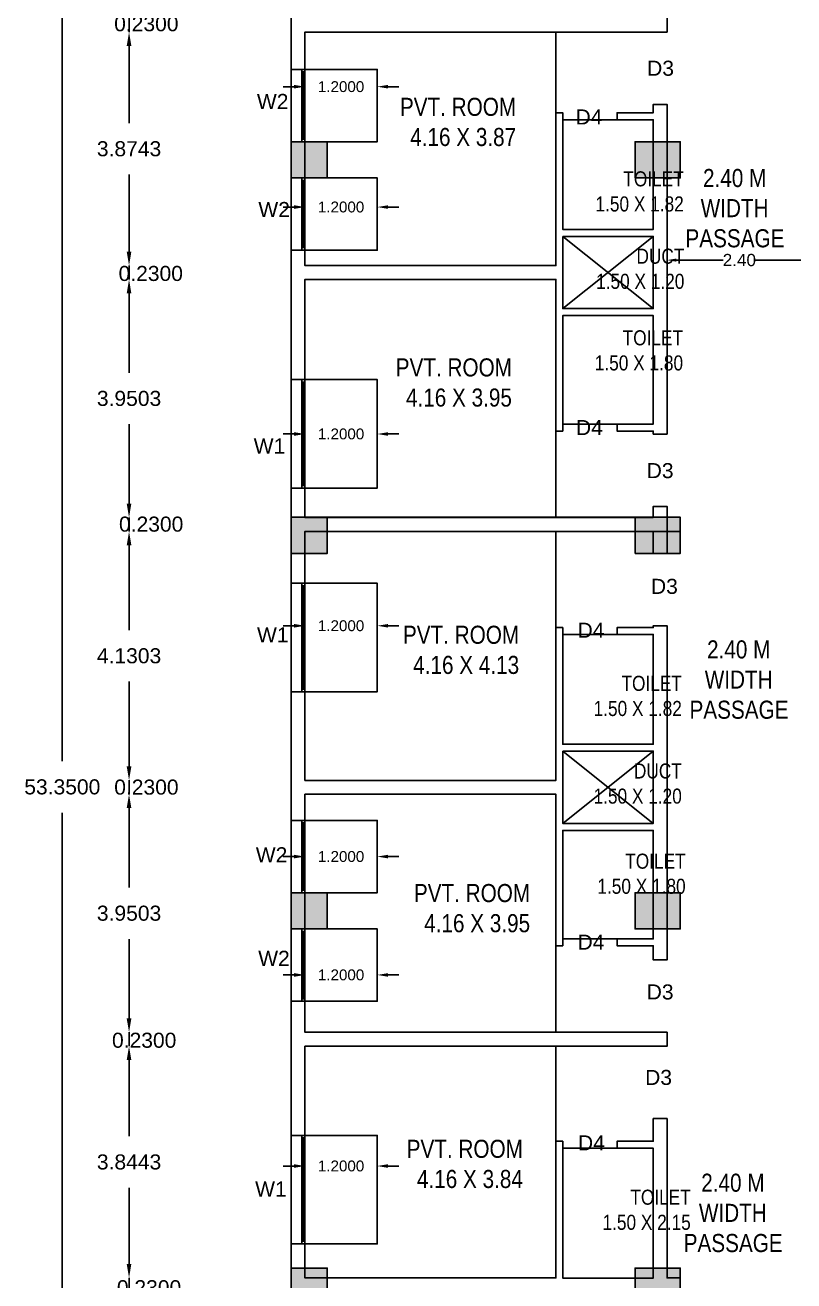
# Model space of a CAD drawing. Header units: metres. Extents: x -38 to 401, y 28 to 287.
# Drawn here: x 206.01 to 218.77, y 51.24 to 72.08 of the extents above; entities that cross this region are included whole.
import ezdxf

# ---------------------------------------------------------------- set-up
doc = ezdxf.new("R2010")
doc.units = ezdxf.units.M
for name, color, linetype, lineweight in [('BLK_1_FLR_6_BLT_UP_AREA', 4, 'Continuous', 30), ('BLK_1_FLR_6_REGULAR_ROOM_2', 4, 'Continuous', 30), ('BLK_1_FLR_6_REGULAR_ROOM_3', 4, 'Continuous', 30), ('BLK_1_FLR_6_REGULAR_ROOM_4', 4, 'Continuous', 30), ('BLK_1_FLR_6_REGULAR_ROOM_5', 4, 'Continuous', 30), ('BLK_1_FLR_6_REGULAR_ROOM_6', 4, 'Continuous', 30), ('BLK_1_FLR_6_ROOM_2_LIGHT_VENTILATION_1', 7, 'Continuous', 30), ('BLK_1_FLR_6_ROOM_2_LIGHT_VENTILATION_2', 7, 'Continuous', 30), ('BLK_1_FLR_6_ROOM_3_LIGHT_VENTILATION_1', 7, 'Continuous', 30), ('BLK_1_FLR_6_ROOM_4_LIGHT_VENTILATION_1', 7, 'Continuous', 30), ('BLK_1_FLR_6_ROOM_5_LIGHT_VENTILATION_1', 7, 'Continuous', 30), ('BLK_1_FLR_6_ROOM_5_LIGHT_VENTILATION_2', 7, 'Continuous', 30), ('BLK_1_FLR_6_ROOM_6_LIGHT_VENTILATION_1', 7, 'Continuous', 30), ('BLK_1_FLR_6_WC_BATH', 4, 'Continuous', 30), ('BLK_1_LVL_6_BLDG_FOOT_PRINT', 4, 'Continuous', 30), ('UCOLUMN', 6, 'Continuous', 30)]:
    doc.layers.add(name, color=color, linetype=linetype, lineweight=lineweight)
for name, color, linetype in [('BLK_1_FLR_6_BLT_UP_AREA_DEDUCT', 1, 'Continuous'), ('BLK_1_FLR_6_CARPET_AREA', 10, 'Continuous'), ('PATH_WAY', 140, 'Continuous'), ('UBEAM', 1, 'Continuous'), ('UHATCH', 8, 'Continuous')]:
    doc.layers.add(name, color=color, linetype=linetype)
doc.styles.get("Standard").update_dxf_attribs({"font": 'arial.ttf'})
doc.dimstyles.get("Standard").update_dxf_attribs({"dimtxt": 0.18, "dimasz": 0.18, "dimexe": 0.18, "dimexo": 0.0625, "dimgap": 0.09, "dimtad": 0, "dimtih": 1, "dimtoh": 1, "dimdec": 4, "dimzin": 0, "dimdsep": 46, "dimtxsty": 'Standard', "dimcen": 0.09, "dimadec": 0, "dimazin": 0, "dimtfac": 1, "dimtdec": 4, "dimtofl": 0, "dimtmove": 0, "dimatfit": 3, "dimfxl": 0, "dimtolj": 1, "dimtzin": 0, "dimarcsym": 0})
doc.dimstyles.new('STANDARD$0', dxfattribs={"dimtxt": 7, "dimasz": 3, "dimexe": 3, "dimexo": 1, "dimgap": 1.5, "dimtad": 1, "dimdec": 1, "dimzin": 1, "dimdsep": 46, "dimlunit": 4, "dimtxsty": 'Standard', "dimblk": 'OBLIQUE', "dimcen": 0.09375, "dimdle": 1, "dimclrd": 8, "dimclre": 8, "dimclrt": 7, "dimadec": 1, "dimazin": 0, "dimtfac": 1, "dimtdec": 1, "dimtix": 1, "dimtmove": 2, "dimatfit": 3, "dimldrblk": 'ARCHTICK', "dimfxl": 0, "dimfrac": 2, "dimtolj": 1, "dimtzin": 0, "dimarcsym": 0})

# ---------------------------------------------------------------- blocks, each defined once
blk = doc.blocks.new('600X600')
at = {"layer": 'UHATCH', "linetype": 'Continuous'}
h = blk.add_hatch(color=256, dxfattribs=at)
h.dxf.hatch_style = 1
h.paths.add_polyline_path([(600, 600), (0, 600), (0, 0), (600, 0)])
at = {"layer": 'UCOLUMN', "linetype": 'Continuous'}
blk.add_lwpolyline([(0, 0), (600, 0), (600, 600), (0, 600)], close=True, dxfattribs=at)
blk = doc.blocks.new('750 x 750')
blk.add_blockref('600X600', (0, 75))
blk = doc.blocks.new('600X750')
at = {"layer": 'UHATCH', "linetype": 'Continuous'}
h = blk.add_hatch(color=256, dxfattribs=at)
h.dxf.hatch_style = 1
h.paths.add_polyline_path([(0, 600), (-750, 600), (-750, 0), (0, 0)])
at = {"layer": 'UCOLUMN', "linetype": 'Continuous'}
blk.add_lwpolyline([(0, 0), (-750, 0), (-750, 600), (0, 600)], close=True, dxfattribs=at)
blk = doc.blocks.new('ASDFSDFSDFDFD')
at = {"layer": 'UBEAM', "linetype": 'Continuous'}
for p in [(-21550, 21615), (-21550, 15385), (-21550, 9155), (-21550, 2927)]:
    blk.add_blockref('750 x 750', p, dxfattribs=at)
at = {"layer": 'UBEAM', "xscale": -1}
for p in [(-15840, 21690), (-15840, 15460), (-15840, 9230), (-15840, 3002)]:
    blk.add_blockref('600X750', p, dxfattribs=at)
blk = doc.blocks.new('*D321')
at = {"color": 0, "lineweight": -2}
for p, q in [((207.74, 51.521), (207.74, 51.751)), ((207.74, 51.061), (207.74, 51.291)), ((207.74, 50.831), (207.74, 50.601))]:
    blk.add_line(p, q, dxfattribs=at)
at = {"color": 0}
for points in [[(207.701, 51.521), (207.778, 51.521), (207.74, 51.291)], [(207.701, 50.831), (207.778, 50.831), (207.74, 51.061)]]:
    blk.add_solid(points, dxfattribs=at)
at = {"layer": 'Defpoints', "color": 0}
for p in [(207.74, 51.291), (210.659, 51.291), (210.659, 51.061)]:
    blk.add_point(p, dxfattribs=at)
at = {"color": 0, "lineweight": 25, "insert": (208.072, 51.126), "char_height": 0.25, "attachment_point": 5}
blk.add_mtext('\\A1;0.2300', dxfattribs=at)
blk = doc.blocks.new('*D322')
at = {"color": 0, "lineweight": -2}
for p, q in [((207.74, 54.905), (207.74, 53.641)), ((207.74, 51.521), (207.74, 52.785))]:
    blk.add_line(p, q, dxfattribs=at)
at = {"color": 0}
for points in [[(207.701, 54.905), (207.778, 54.905), (207.74, 55.135)], [(207.701, 51.521), (207.778, 51.521), (207.74, 51.291)]]:
    blk.add_solid(points, dxfattribs=at)
at = {"layer": 'Defpoints', "color": 0}
for p in [(207.74, 55.135), (210.659, 55.135), (210.659, 51.291)]:
    blk.add_point(p, dxfattribs=at)
at = {"color": 0, "lineweight": 25, "insert": (207.74, 53.213), "char_height": 0.25, "attachment_point": 5}
blk.add_mtext('\\A1;3.8443', dxfattribs=at)
blk = doc.blocks.new('*D323')
at = {"color": 0, "lineweight": -2}
for p, q in [((207.74, 55.595), (207.74, 55.825)), ((207.74, 55.135), (207.74, 55.365)), ((207.74, 54.905), (207.74, 54.675))]:
    blk.add_line(p, q, dxfattribs=at)
at = {"color": 0}
for points in [[(207.701, 55.595), (207.778, 55.595), (207.74, 55.365)], [(207.701, 54.905), (207.778, 54.905), (207.74, 55.135)]]:
    blk.add_solid(points, dxfattribs=at)
at = {"layer": 'Defpoints', "color": 0}
for p in [(207.74, 55.365), (210.659, 55.365), (210.659, 55.135)]:
    blk.add_point(p, dxfattribs=at)
at = {"color": 0, "lineweight": 25, "insert": (207.991, 55.232), "char_height": 0.25, "attachment_point": 5}
blk.add_mtext('\\A1;0.2300', dxfattribs=at)
blk = doc.blocks.new('*D367')
at = {"color": 0, "lineweight": -2}
for p, q in [((207.74, 59.086), (207.74, 57.768)), ((207.74, 55.595), (207.74, 56.913))]:
    blk.add_line(p, q, dxfattribs=at)
at = {"color": 0}
for points in [[(207.701, 59.086), (207.778, 59.086), (207.74, 59.316)], [(207.701, 55.595), (207.778, 55.595), (207.74, 55.365)]]:
    blk.add_solid(points, dxfattribs=at)
at = {"layer": 'Defpoints', "color": 0}
for p in [(207.74, 59.316), (210.659, 59.316), (210.659, 55.365)]:
    blk.add_point(p, dxfattribs=at)
at = {"color": 0, "lineweight": 25, "insert": (207.74, 57.34), "char_height": 0.25, "attachment_point": 5}
blk.add_mtext('\\A1;3.9503', dxfattribs=at)
blk = doc.blocks.new('*D368')
at = {"color": 0, "lineweight": -2}
for p, q in [((207.74, 59.776), (207.74, 60.006)), ((207.74, 59.316), (207.74, 59.546)), ((207.74, 59.086), (207.74, 58.856))]:
    blk.add_line(p, q, dxfattribs=at)
at = {"color": 0}
for points in [[(207.701, 59.776), (207.778, 59.776), (207.74, 59.546)], [(207.701, 59.086), (207.778, 59.086), (207.74, 59.316)]]:
    blk.add_solid(points, dxfattribs=at)
at = {"layer": 'Defpoints', "color": 0}
for p in [(207.74, 59.546), (210.659, 59.546), (210.659, 59.316)]:
    blk.add_point(p, dxfattribs=at)
at = {"color": 0, "lineweight": 25, "insert": (208.028, 59.432), "char_height": 0.25, "attachment_point": 5}
blk.add_mtext('\\A1;0.2300', dxfattribs=at)
blk = doc.blocks.new('*D369')
at = {"color": 0, "lineweight": -2}
for p, q in [((207.74, 63.446), (207.74, 62.038)), ((207.74, 59.776), (207.74, 61.183))]:
    blk.add_line(p, q, dxfattribs=at)
at = {"color": 0}
for points in [[(207.701, 63.446), (207.778, 63.446), (207.74, 63.676)], [(207.701, 59.776), (207.778, 59.776), (207.74, 59.546)]]:
    blk.add_solid(points, dxfattribs=at)
at = {"layer": 'Defpoints', "color": 0}
for p in [(207.74, 63.676), (210.659, 63.676), (210.659, 59.546)]:
    blk.add_point(p, dxfattribs=at)
at = {"color": 0, "lineweight": 25, "insert": (207.74, 61.611), "char_height": 0.25, "attachment_point": 5}
blk.add_mtext('\\A1;4.1303', dxfattribs=at)
blk = doc.blocks.new('*D370')
at = {"color": 0, "lineweight": -2}
for p, q in [((207.74, 64.136), (207.74, 64.366)), ((207.74, 63.676), (207.74, 63.906)), ((207.74, 63.446), (207.74, 63.216))]:
    blk.add_line(p, q, dxfattribs=at)
at = {"color": 0}
for points in [[(207.701, 64.136), (207.778, 64.136), (207.74, 63.906)], [(207.701, 63.446), (207.778, 63.446), (207.74, 63.676)]]:
    blk.add_solid(points, dxfattribs=at)
at = {"layer": 'Defpoints', "color": 0}
for p in [(207.74, 63.906), (210.659, 63.906), (210.659, 63.676)]:
    blk.add_point(p, dxfattribs=at)
at = {"color": 0, "lineweight": 25, "insert": (208.107, 63.795), "char_height": 0.25, "attachment_point": 5}
blk.add_mtext('\\A1;0.2300', dxfattribs=at)
blk = doc.blocks.new('*D371')
at = {"color": 0, "lineweight": -2}
for p, q in [((207.74, 67.626), (207.74, 66.309)), ((207.74, 64.136), (207.74, 65.453))]:
    blk.add_line(p, q, dxfattribs=at)
at = {"color": 0}
for points in [[(207.701, 67.626), (207.778, 67.626), (207.74, 67.856)], [(207.701, 64.136), (207.778, 64.136), (207.74, 63.906)]]:
    blk.add_solid(points, dxfattribs=at)
at = {"layer": 'Defpoints', "color": 0}
for p in [(207.74, 67.856), (210.659, 67.856), (210.659, 63.906)]:
    blk.add_point(p, dxfattribs=at)
at = {"color": 0, "lineweight": 25, "insert": (207.74, 65.881), "char_height": 0.25, "attachment_point": 5}
blk.add_mtext('\\A1;3.9503', dxfattribs=at)
blk = doc.blocks.new('*D372')
at = {"color": 0, "lineweight": -2}
for p, q in [((207.74, 68.316), (207.74, 68.546)), ((207.74, 67.856), (207.74, 68.086)), ((207.74, 67.626), (207.74, 67.396))]:
    blk.add_line(p, q, dxfattribs=at)
at = {"color": 0}
for points in [[(207.701, 68.316), (207.778, 68.316), (207.74, 68.086)], [(207.701, 67.626), (207.778, 67.626), (207.74, 67.856)]]:
    blk.add_solid(points, dxfattribs=at)
at = {"layer": 'Defpoints', "color": 0}
for p in [(207.74, 68.086), (210.659, 68.086), (210.659, 67.856)]:
    blk.add_point(p, dxfattribs=at)
at = {"color": 0, "lineweight": 25, "insert": (208.1, 67.954), "char_height": 0.25, "attachment_point": 5}
blk.add_mtext('\\A1;0.2300', dxfattribs=at)
blk = doc.blocks.new('*D373')
at = {"color": 0, "lineweight": -2}
for p, q in [((207.74, 71.731), (207.74, 70.451)), ((207.74, 68.316), (207.74, 69.596))]:
    blk.add_line(p, q, dxfattribs=at)
at = {"color": 0}
for points in [[(207.701, 71.731), (207.778, 71.731), (207.74, 71.961)], [(207.701, 68.316), (207.778, 68.316), (207.74, 68.086)]]:
    blk.add_solid(points, dxfattribs=at)
at = {"layer": 'Defpoints', "color": 0}
for p in [(207.74, 71.961), (210.659, 71.961), (210.659, 68.086)]:
    blk.add_point(p, dxfattribs=at)
at = {"color": 0, "lineweight": 25, "insert": (207.74, 70.023), "char_height": 0.25, "attachment_point": 5}
blk.add_mtext('\\A1;3.8743', dxfattribs=at)
blk = doc.blocks.new('*D374')
at = {"color": 0, "lineweight": -2}
for p, q in [((207.74, 72.421), (207.74, 72.651)), ((207.74, 71.961), (207.74, 72.191)), ((207.74, 71.731), (207.74, 71.501))]:
    blk.add_line(p, q, dxfattribs=at)
at = {"color": 0}
for points in [[(207.701, 72.421), (207.778, 72.421), (207.74, 72.191)], [(207.701, 71.731), (207.778, 71.731), (207.74, 71.961)]]:
    blk.add_solid(points, dxfattribs=at)
at = {"layer": 'Defpoints', "color": 0}
for p in [(207.74, 72.191), (210.659, 72.191), (210.659, 71.961)]:
    blk.add_point(p, dxfattribs=at)
at = {"color": 0, "lineweight": 25, "insert": (208.027, 72.097), "char_height": 0.25, "attachment_point": 5}
blk.add_mtext('\\A1;0.2300', dxfattribs=at)
blk = doc.blocks.new('*D44')
at = {"color": 0, "lineweight": -2}
for p, q in [((206.632, 85.881), (206.632, 59.864)), ((206.632, 32.991), (206.632, 59.008))]:
    blk.add_line(p, q, dxfattribs=at)
at = {"color": 0}
for points in [[(206.594, 85.881), (206.67, 85.881), (206.632, 86.111)], [(206.594, 32.991), (206.67, 32.991), (206.632, 32.761)]]:
    blk.add_solid(points, dxfattribs=at)
at = {"layer": 'Defpoints', "color": 0}
for p in [(210.429, 86.111), (206.632, 32.761), (210.429, 32.761)]:
    blk.add_point(p, dxfattribs=at)
at = {"color": 0, "lineweight": 25, "insert": (206.632, 59.436), "char_height": 0.25, "attachment_point": 5}
blk.add_mtext('\\A1;53.3500', dxfattribs=at)
blk = doc.blocks.new('*D750')
at = {"layer": 'Defpoints', "color": 0}
for p in [(216.669, 68.177), (216.669, 68.152), (219.069, 68.152)]:
    blk.add_point(p, dxfattribs=at)
at = {"layer": 'PATH_WAY', "color": 0, "lineweight": -2}
for p, q in [((216.669, 68.152), (216.669, 68.177)), ((216.822, 68.177), (217.601, 68.177)), ((218.917, 68.177), (218.137, 68.177)), ((219.069, 68.152), (219.069, 68.177))]:
    blk.add_line(p, q, dxfattribs=at)
at = {"layer": 'PATH_WAY', "color": 0}
for points in [[(216.822, 68.202), (216.822, 68.151), (216.669, 68.177)], [(218.917, 68.202), (218.917, 68.151), (219.069, 68.177)]]:
    blk.add_solid(points, dxfattribs=at)
at = {"layer": 'PATH_WAY', "color": 0, "lineweight": 30, "insert": (217.869, 68.177), "char_height": 0.2032, "attachment_point": 5}
blk.add_mtext('\\A1;2.40', dxfattribs=at)
blk = doc.blocks.new('*D1034')
at = {"layer": 'BLK_1_FLR_6_ROOM_2_LIGHT_VENTILATION_1', "color": 0, "lineweight": -2}
for p, q in [((210.659, 71.278), (210.659, 70.874)), ((211.859, 71.278), (211.859, 70.874)), ((210.479, 71.054), (210.299, 71.054)), ((212.039, 71.054), (212.219, 71.054))]:
    blk.add_line(p, q, dxfattribs=at)
at = {"layer": 'BLK_1_FLR_6_ROOM_2_LIGHT_VENTILATION_1', "color": 0}
for points in [[(210.479, 71.084), (210.479, 71.024), (210.659, 71.054)], [(212.039, 71.084), (212.039, 71.024), (211.859, 71.054)]]:
    blk.add_solid(points, dxfattribs=at)
at = {"layer": 'Defpoints', "color": 0}
for p in [(210.659, 71.341), (211.859, 71.341), (211.859, 71.054)]:
    blk.add_point(p, dxfattribs=at)
at = {"layer": 'BLK_1_FLR_6_ROOM_2_LIGHT_VENTILATION_1', "color": 0, "lineweight": 30, "insert": (211.259, 71.054), "char_height": 0.18, "attachment_point": 5}
blk.add_mtext('\\A1;1.2000', dxfattribs=at)
blk = doc.blocks.new('*D1035')
at = {"layer": 'BLK_1_FLR_6_ROOM_2_LIGHT_VENTILATION_2', "color": 0, "lineweight": -2}
for p, q in [((210.659, 69.478), (210.659, 68.877)), ((211.859, 69.478), (211.859, 68.877)), ((210.479, 69.057), (210.299, 69.057)), ((212.039, 69.057), (212.219, 69.057))]:
    blk.add_line(p, q, dxfattribs=at)
at = {"layer": 'BLK_1_FLR_6_ROOM_2_LIGHT_VENTILATION_2', "color": 0}
for points in [[(210.479, 69.087), (210.479, 69.027), (210.659, 69.057)], [(212.039, 69.087), (212.039, 69.027), (211.859, 69.057)]]:
    blk.add_solid(points, dxfattribs=at)
at = {"layer": 'Defpoints', "color": 0}
for p in [(210.659, 69.541), (211.859, 69.541), (210.659, 69.057)]:
    blk.add_point(p, dxfattribs=at)
at = {"layer": 'BLK_1_FLR_6_ROOM_2_LIGHT_VENTILATION_2', "color": 0, "lineweight": 30, "insert": (211.259, 69.057), "char_height": 0.18, "attachment_point": 5}
blk.add_mtext('\\A1;1.2000', dxfattribs=at)
blk = doc.blocks.new('*D1036')
at = {"layer": 'BLK_1_FLR_6_ROOM_3_LIGHT_VENTILATION_1', "color": 0, "lineweight": -2}
for p, q in [((210.659, 66.133), (210.659, 65.112)), ((211.859, 66.133), (211.859, 65.112)), ((210.479, 65.292), (210.299, 65.292)), ((212.039, 65.292), (212.219, 65.292))]:
    blk.add_line(p, q, dxfattribs=at)
at = {"layer": 'BLK_1_FLR_6_ROOM_3_LIGHT_VENTILATION_1', "color": 0}
for points in [[(210.479, 65.322), (210.479, 65.262), (210.659, 65.292)], [(212.039, 65.322), (212.039, 65.262), (211.859, 65.292)]]:
    blk.add_solid(points, dxfattribs=at)
at = {"layer": 'Defpoints', "color": 0}
for p in [(210.659, 66.196), (211.859, 66.196), (211.859, 65.292)]:
    blk.add_point(p, dxfattribs=at)
at = {"layer": 'BLK_1_FLR_6_ROOM_3_LIGHT_VENTILATION_1', "color": 0, "lineweight": 30, "insert": (211.259, 65.292), "char_height": 0.18, "attachment_point": 5}
blk.add_mtext('\\A1;1.2000', dxfattribs=at)
blk = doc.blocks.new('*D1037')
at = {"layer": 'BLK_1_FLR_6_ROOM_4_LIGHT_VENTILATION_1', "color": 0, "lineweight": -2}
for p, q in [((210.659, 62.753), (210.659, 61.93)), ((211.859, 62.753), (211.859, 61.93)), ((210.479, 62.11), (210.299, 62.11)), ((212.039, 62.11), (212.219, 62.11))]:
    blk.add_line(p, q, dxfattribs=at)
at = {"layer": 'BLK_1_FLR_6_ROOM_4_LIGHT_VENTILATION_1', "color": 0}
for points in [[(210.479, 62.14), (210.479, 62.08), (210.659, 62.11)], [(212.039, 62.14), (212.039, 62.08), (211.859, 62.11)]]:
    blk.add_solid(points, dxfattribs=at)
at = {"layer": 'Defpoints', "color": 0}
for p in [(210.659, 62.816), (211.859, 62.816), (211.859, 62.11)]:
    blk.add_point(p, dxfattribs=at)
at = {"layer": 'BLK_1_FLR_6_ROOM_4_LIGHT_VENTILATION_1', "color": 0, "lineweight": 30, "insert": (211.259, 62.11), "char_height": 0.18, "attachment_point": 5}
blk.add_mtext('\\A1;1.2000', dxfattribs=at)
blk = doc.blocks.new('*D1038')
at = {"layer": 'BLK_1_FLR_6_ROOM_5_LIGHT_VENTILATION_1', "color": 0, "lineweight": -2}
for p, q in [((210.659, 58.818), (210.659, 58.101)), ((211.859, 58.818), (211.859, 58.101)), ((210.479, 58.281), (210.299, 58.281)), ((212.039, 58.281), (212.219, 58.281))]:
    blk.add_line(p, q, dxfattribs=at)
at = {"layer": 'BLK_1_FLR_6_ROOM_5_LIGHT_VENTILATION_1', "color": 0}
for points in [[(210.479, 58.311), (210.479, 58.251), (210.659, 58.281)], [(212.039, 58.311), (212.039, 58.251), (211.859, 58.281)]]:
    blk.add_solid(points, dxfattribs=at)
at = {"layer": 'Defpoints', "color": 0}
for p in [(210.659, 58.881), (211.859, 58.881), (211.859, 58.281)]:
    blk.add_point(p, dxfattribs=at)
at = {"layer": 'BLK_1_FLR_6_ROOM_5_LIGHT_VENTILATION_1', "color": 0, "lineweight": 30, "insert": (211.259, 58.281), "char_height": 0.18, "attachment_point": 5}
blk.add_mtext('\\A1;1.2000', dxfattribs=at)
blk = doc.blocks.new('*D1039')
at = {"layer": 'BLK_1_FLR_6_ROOM_5_LIGHT_VENTILATION_2', "color": 0, "lineweight": -2}
for p, q in [((210.659, 55.943), (210.659, 56.497)), ((211.859, 55.943), (211.859, 56.497)), ((210.479, 56.317), (210.299, 56.317)), ((212.039, 56.317), (212.219, 56.317))]:
    blk.add_line(p, q, dxfattribs=at)
at = {"layer": 'BLK_1_FLR_6_ROOM_5_LIGHT_VENTILATION_2', "color": 0}
for points in [[(210.479, 56.347), (210.479, 56.287), (210.659, 56.317)], [(212.039, 56.347), (212.039, 56.287), (211.859, 56.317)]]:
    blk.add_solid(points, dxfattribs=at)
at = {"layer": 'Defpoints', "color": 0}
for p in [(211.859, 56.317), (210.659, 55.881), (211.859, 55.881)]:
    blk.add_point(p, dxfattribs=at)
at = {"layer": 'BLK_1_FLR_6_ROOM_5_LIGHT_VENTILATION_2', "color": 0, "lineweight": 30, "insert": (211.259, 56.317), "char_height": 0.18, "attachment_point": 5}
blk.add_mtext('\\A1;1.2000', dxfattribs=at)
blk = doc.blocks.new('*D1040')
at = {"layer": 'BLK_1_FLR_6_ROOM_6_LIGHT_VENTILATION_1', "color": 0, "lineweight": -2}
for p, q in [((210.659, 53.593), (210.659, 52.967)), ((211.859, 53.593), (211.859, 52.967)), ((210.479, 53.147), (210.299, 53.147)), ((212.039, 53.147), (212.219, 53.147))]:
    blk.add_line(p, q, dxfattribs=at)
at = {"layer": 'BLK_1_FLR_6_ROOM_6_LIGHT_VENTILATION_1', "color": 0}
for points in [[(210.479, 53.177), (210.479, 53.117), (210.659, 53.147)], [(212.039, 53.177), (212.039, 53.117), (211.859, 53.147)]]:
    blk.add_solid(points, dxfattribs=at)
at = {"layer": 'Defpoints', "color": 0}
for p in [(210.659, 53.656), (211.859, 53.656), (211.859, 53.147)]:
    blk.add_point(p, dxfattribs=at)
at = {"layer": 'BLK_1_FLR_6_ROOM_6_LIGHT_VENTILATION_1', "color": 0, "lineweight": 30, "insert": (211.259, 53.147), "char_height": 0.18, "attachment_point": 5}
blk.add_mtext('\\A1;1.2000', dxfattribs=at)

msp = doc.modelspace()

# ---------------------------------------------------------------- linework, layer by layer
at = {"color": 7, "lineweight": 25}
for p, q in [((210.42906, 73.74091), (210.42906, 71.34091)), ((216.66906, 71.96057), (216.66906, 72.19057)), ((210.65906, 71.34091), (210.65906, 71.96057)), ((210.65906, 71.96057), (216.66906, 71.96057)), ((210.65906, 71.34091), (210.42906, 71.34091)), ((210.42906, 71.34091), (210.42906, 70.14091)), ((210.60796, 70.1835), (210.60795, 71.32485)), ((210.62998, 71.29832), (210.62999, 70.1835)), ((210.6385, 71.29832), (210.63851, 70.1835)), ((210.65905, 71.32485), (210.65906, 70.1835)), ((216.66906, 70.76057), (216.43906, 70.76057)), ((216.43906, 70.76057), (216.43906, 70.62124)), ((216.66906, 65.29091), (216.66906, 70.76057)), ((214.82406, 70.62124), (214.82406, 68.08624)), ((214.93906, 70.62124), (214.82406, 70.62124)), ((214.93906, 68.68624), (214.93906, 70.62124)), ((215.83906, 70.62124), (215.83906, 70.50624)), ((216.43906, 70.62124), (215.83906, 70.62124)), ((215.83906, 70.50624), (216.43906, 70.50624)), ((216.43906, 70.50624), (216.43906, 68.68624)), ((210.42906, 70.14091), (210.42906, 69.54091)), ((210.65906, 70.14091), (210.42906, 70.14091)), ((210.65906, 69.54091), (210.65906, 70.14091)), ((210.65906, 69.54091), (210.42906, 69.54091)), ((210.42906, 68.34091), (210.42906, 69.54091)), ((210.60796, 69.49832), (210.60795, 68.35696)), ((210.62998, 68.3835), (210.62999, 69.49832)), ((210.6385, 68.3835), (210.63851, 69.49832)), ((210.65905, 68.35696), (210.65906, 69.49832)), ((216.43906, 68.68624), (214.93906, 68.68624)), ((210.42906, 68.34091), (210.42906, 66.19591)), ((210.65906, 68.34091), (210.42906, 68.34091)), ((210.65906, 68.08624), (210.65906, 68.34091)), ((214.82406, 68.08624), (210.65906, 68.08624)), ((210.65906, 66.19591), (210.65906, 67.85624)), ((210.65906, 67.85624), (214.82406, 67.85624)), ((214.82406, 67.85624), (214.82406, 65.34124)), ((214.93906, 65.34124), (214.93906, 67.25624)), ((214.93906, 67.25624), (216.43906, 67.25624)), ((216.43906, 67.25624), (216.43906, 65.45624)), ((210.42906, 66.19591), (210.42906, 64.39591)), ((210.65905, 66.19591), (210.42908, 66.19591)), ((210.60796, 64.4385), (210.60795, 66.17985)), ((210.62998, 66.15332), (210.62999, 64.4385)), ((210.6385, 66.15332), (210.63851, 64.4385)), ((210.65905, 66.17985), (210.65906, 64.4385)), ((215.83906, 65.45624), (215.83906, 65.34124)), ((216.43906, 65.45624), (215.83906, 65.45624)), ((214.82406, 65.34124), (214.93906, 65.34124)), ((215.83906, 65.34124), (216.43906, 65.34124)), ((216.43906, 65.34124), (216.43906, 65.29091)), ((216.43906, 65.29091), (216.66906, 65.29091)), ((210.42906, 64.39591), (210.42906, 62.81591)), ((210.65908, 64.39591), (210.42908, 64.39591)), ((210.65906, 63.90591), (210.65906, 64.39591)), ((216.43906, 64.09091), (216.43906, 63.90591)), ((216.66906, 64.09091), (216.43906, 64.09091)), ((216.66906, 63.31091), (216.66906, 64.09091)), ((216.43906, 63.90591), (210.65906, 63.90591)), ((210.65906, 62.81591), (210.65906, 63.67591)), ((210.65906, 63.67591), (216.43906, 63.67591)), ((216.43906, 63.67591), (216.43906, 63.31091)), ((216.43906, 63.31091), (216.66906, 63.31091)), ((210.65906, 62.81591), (210.42906, 62.81591)), ((210.42906, 62.81591), (210.42906, 61.01591)), ((210.60796, 61.0585), (210.60795, 62.79985)), ((210.62998, 62.77332), (210.62999, 61.0585)), ((210.6385, 62.77332), (210.63851, 61.0585)), ((210.65905, 62.79985), (210.65906, 61.0585)), ((216.66906, 62.11091), (216.43906, 62.11091)), ((216.43906, 62.11091), (216.43906, 62.08057)), ((216.66906, 62.11091), (216.66906, 56.56524)), ((214.82406, 62.08057), (214.82406, 59.54557)), ((214.93906, 62.08057), (214.82406, 62.08057)), ((214.93906, 60.14557), (214.93906, 62.08057)), ((215.83906, 62.08057), (215.83906, 61.96558)), ((216.43906, 62.08057), (215.83906, 62.08057)), ((215.83906, 61.96558), (216.43906, 61.96557)), ((216.43908, 60.14557), (216.43909, 61.96557)), ((210.65906, 61.01591), (210.42906, 61.01591)), ((216.43908, 60.14557), (214.93906, 60.14557)), ((214.82406, 59.31557), (214.82406, 56.80057)), ((210.65906, 58.88091), (210.42906, 58.88091)), ((210.42907, 58.88091), (210.42907, 57.68091)), ((210.60796, 57.7235), (210.60796, 58.86485)), ((210.62999, 58.83832), (210.63, 57.7235)), ((210.63851, 58.83832), (210.63852, 57.7235)), ((210.65906, 58.86485), (210.65907, 57.7235)), ((214.93906, 56.80057), (214.93906, 58.71557)), ((214.93906, 58.71557), (216.43906, 58.71557)), ((216.43906, 56.91557), (216.43906, 58.71557)), ((210.65906, 57.68091), (210.42906, 57.68091)), ((210.42907, 55.88091), (210.42907, 57.08091)), ((210.65907, 57.08091), (210.42907, 57.08091)), ((210.60796, 57.03832), (210.60796, 55.89696)), ((210.62999, 55.9235), (210.63, 57.03832)), ((210.63851, 55.9235), (210.63852, 57.03832)), ((210.65906, 55.89696), (210.65907, 57.03832)), ((215.83906, 56.91557), (215.83906, 56.80057)), ((216.43906, 56.91557), (215.83906, 56.91557)), ((214.82406, 56.80057), (214.93906, 56.80057)), ((215.83906, 56.80057), (216.43906, 56.80057)), ((216.43906, 56.56524), (216.43906, 56.80057)), ((216.66906, 56.56524), (216.43906, 56.56524)), ((210.65907, 55.88091), (210.42907, 55.88091)), ((210.65906, 53.65591), (210.42906, 53.65591)), ((210.42906, 53.65591), (210.42906, 51.85591)), ((210.60796, 51.8985), (210.60795, 53.63985)), ((210.62998, 53.61332), (210.62999, 51.8985)), ((210.6385, 53.61332), (210.63851, 51.8985)), ((210.65905, 53.63985), (210.65906, 51.8985)), ((210.65906, 51.85591), (210.42906, 51.85591))]:
    msp.add_line(p, q, dxfattribs=at)
for points in [[(210.65905, 71.29832), (210.60795, 71.29832), (210.60795, 71.34091), (210.65905, 71.34091)], [(210.65906, 70.1835), (210.60796, 70.1835), (210.60796, 70.14091), (210.65906, 70.14091)], [(210.65906, 69.49832), (210.60796, 69.49832), (210.60796, 69.54091), (210.65906, 69.54091)], [(214.93906, 68.57124), (216.43906, 68.57124), (216.43906, 67.37124), (214.93906, 67.37124)], [(210.65905, 68.3835), (210.60795, 68.3835), (210.60795, 68.34091), (210.65905, 68.34091)], [(210.65905, 66.15332), (210.60795, 66.15332), (210.60795, 66.19591), (210.65905, 66.19591)], [(210.65906, 64.4385), (210.60796, 64.4385), (210.60796, 64.39591), (210.65906, 64.39591)], [(210.65905, 62.77332), (210.60795, 62.77332), (210.60795, 62.81591), (210.65905, 62.81591)], [(210.65906, 61.0585), (210.60796, 61.0585), (210.60796, 61.01591), (210.65906, 61.01591)], [(214.93906, 60.03057), (216.43908, 60.03057), (216.43908, 58.83057), (214.93906, 58.83057)], [(210.65906, 58.83832), (210.60796, 58.83832), (210.60796, 58.88091), (210.65906, 58.88091)], [(210.65907, 57.7235), (210.60796, 57.7235), (210.60796, 57.68091), (210.65907, 57.68091)], [(210.65907, 57.03832), (210.60796, 57.03832), (210.60796, 57.08091), (210.65907, 57.08091)], [(210.65906, 55.9235), (210.60796, 55.9235), (210.60796, 55.88091), (210.65906, 55.88091)], [(210.65905, 53.61332), (210.60795, 53.61332), (210.60795, 53.65591), (210.65905, 53.65591)], [(210.65906, 51.8985), (210.60796, 51.8985), (210.60796, 51.85591), (210.65906, 51.85591)]]:
    msp.add_lwpolyline(points, close=True, dxfattribs=at)
for points in [[(214.93906, 67.37124), (216.43906, 68.57124)], [(216.43906, 67.37124), (214.93906, 68.57124)], [(210.42906, 61.01591), (210.42906, 58.88091)], [(214.82406, 59.54557), (210.65906, 59.54557), (210.65906, 61.01591)], [(214.93906, 58.83057), (216.43908, 60.03057)], [(216.43908, 58.83057), (214.93906, 60.03057)], [(210.65906, 58.88091), (210.65906, 59.31557), (214.82406, 59.31557)], [(210.42906, 57.68091), (210.42906, 57.08091)], [(210.65906, 57.08091), (210.65906, 57.68091)], [(210.42906, 55.88091), (210.42906, 53.65591)], [(210.65906, 53.65591), (210.65906, 55.13524), (216.66906, 55.13524), (216.66906, 55.36524), (210.65906, 55.36524), (210.65906, 55.88091)], [(210.65906, 49.07591), (210.65906, 49.33091), (216.88906, 49.33091), (216.88906, 51.29091), (216.66906, 51.29091), (216.66906, 53.93524), (216.43906, 53.93524), (216.43906, 53.55741), (215.83906, 53.55741), (215.83906, 53.44241), (216.43906, 53.44241), (216.43906, 51.29091), (214.93906, 51.28841), (214.93906, 53.55741), (214.82406, 53.55741), (214.82406, 51.29091), (210.65906, 51.29091), (210.65906, 51.85591)], [(210.42906, 51.85591), (210.42906, 49.07591)]]:
    msp.add_lwpolyline(points, dxfattribs=at)
at = {"layer": 'BLK_1_FLR_6_BLT_UP_AREA', "color": 12, "lineweight": 30}
msp.add_lwpolyline([(210.42905, 32.76079), (210.42905, 86.11091), (233.47905, 86.11091), (233.47905, 76.14091), (231.97905, 76.14091), (231.97905, 32.76079)], close=True, dxfattribs=at)
at = {"layer": 'BLK_1_FLR_6_BLT_UP_AREA_DEDUCT', "color": 12, "lineweight": 30}
for points in [[(214.93906, 68.57124), (216.43906, 68.57124), (216.43906, 67.37124), (214.93906, 67.37124)], [(214.93906, 60.03057), (216.43906, 60.03057), (216.43906, 58.83057), (214.93906, 58.83057)]]:
    msp.add_lwpolyline(points, close=True, dxfattribs=at)
at = {"layer": 'BLK_1_FLR_6_CARPET_AREA', "color": 15, "linetype": 'Continuous', "lineweight": 30}
msp.add_lwpolyline([(216.88906, 49.33091), (216.88906, 51.45341), (216.66906, 51.45341), (216.66906, 53.93524), (216.43906, 53.93524), (216.43906, 53.55741), (215.83906, 53.55741), (215.83906, 53.44241), (216.43906, 53.44241), (216.43906, 51.28841), (214.93906, 51.28841), (214.93906, 53.55741), (214.82406, 53.55741), (214.82406, 51.29091), (210.65906, 51.29091), (210.65906, 55.13524), (216.66906, 55.13524), (216.66906, 55.36524), (210.65906, 55.36524), (210.65906, 59.31557), (214.82406, 59.31557), (214.82406, 56.80057), (214.93906, 56.80057), (214.93906, 58.71557), (216.43906, 58.71557), (216.43906, 57.68091), (216.13906, 57.68091), (216.13906, 57.08091), (216.43906, 57.08091), (216.43906, 56.91557), (215.83906, 56.91557), (215.83906, 56.80057), (216.43906, 56.80057), (216.43906, 56.56524), (216.66906, 56.56524), (216.66906, 62.11091), (216.43906, 62.11091), (216.43906, 62.08057), (215.83906, 62.08057), (215.83906, 61.96557), (216.43909, 61.96557), (216.43906, 60.14557), (214.93906, 60.14557), (214.93906, 62.08057), (214.82406, 62.08057), (214.82406, 59.54557), (210.65906, 59.54557), (210.65906, 63.67591), (216.88906, 63.67591), (216.88906, 63.91091), (216.66906, 63.91091), (216.66906, 64.09091), (216.43906, 64.09091), (216.43906, 63.91091), (210.65906, 63.91091), (210.65906, 67.85624), (214.82406, 67.85624), (214.82406, 65.34124), (214.93906, 65.34124), (214.93906, 67.25624), (216.43906, 67.25624), (216.43906, 65.45624), (215.83906, 65.45624), (215.83906, 65.34124), (216.43906, 65.34124), (216.43906, 65.29091), (216.66906, 65.29091), (216.66906, 70.76057), (216.43906, 70.76057), (216.43906, 70.62124), (215.83906, 70.62124), (215.83906, 70.50624), (216.43906, 70.50624), (216.43906, 68.68624), (214.93906, 68.68624), (214.93906, 70.62124), (214.82406, 70.62124), (214.82406, 68.08624), (210.65906, 68.08624), (210.65906, 71.96057), (216.66906, 71.96057), (216.66906, 72.19057)], dxfattribs=at)
at = {"layer": 'BLK_1_FLR_6_REGULAR_ROOM_2', "color": 2, "lineweight": 30}
msp.add_lwpolyline([(214.82406, 68.08624), (210.65906, 68.08624), (210.65906, 71.96057), (214.82406, 71.96057)], close=True, dxfattribs=at)
at = {"layer": 'BLK_1_FLR_6_REGULAR_ROOM_3', "color": 2, "lineweight": 30}
msp.add_lwpolyline([(214.82406, 67.85624), (210.65906, 67.85624), (210.65906, 63.90591), (214.82406, 63.90591)], close=True, dxfattribs=at)
at = {"layer": 'BLK_1_FLR_6_REGULAR_ROOM_4', "color": 2, "lineweight": 30}
msp.add_lwpolyline([(210.65906, 63.67591), (214.82406, 63.67591), (214.82406, 59.54557), (210.65906, 59.54557)], close=True, dxfattribs=at)
at = {"layer": 'BLK_1_FLR_6_REGULAR_ROOM_5', "color": 2, "lineweight": 30}
msp.add_lwpolyline([(210.65906, 55.36524), (214.82406, 55.36524), (214.82406, 59.31557), (210.65906, 59.31557)], close=True, dxfattribs=at)
at = {"layer": 'BLK_1_FLR_6_REGULAR_ROOM_6', "color": 2, "lineweight": 30}
msp.add_lwpolyline([(214.82406, 51.29091), (210.65906, 51.29091), (210.65906, 55.13524), (214.82406, 55.13524)], close=True, dxfattribs=at)
at = {"layer": 'BLK_1_FLR_6_ROOM_2_LIGHT_VENTILATION_1', "color": 2, "lineweight": 30}
msp.add_lwpolyline([(210.65906, 70.14091), (210.65906, 71.34091), (211.85906, 71.34091), (211.85906, 70.14091)], close=True, dxfattribs=at)
at = {"layer": 'BLK_1_FLR_6_ROOM_2_LIGHT_VENTILATION_2', "color": 2, "lineweight": 30}
msp.add_lwpolyline([(210.65907, 68.34091), (210.65907, 69.54091), (211.85907, 69.54091), (211.85907, 68.34091)], close=True, dxfattribs=at)
at = {"layer": 'BLK_1_FLR_6_ROOM_3_LIGHT_VENTILATION_1', "color": 2, "lineweight": 30}
msp.add_lwpolyline([(210.65906, 64.39591), (210.65906, 66.19591), (211.85906, 66.19591), (211.85906, 64.39591)], close=True, dxfattribs=at)
at = {"layer": 'BLK_1_FLR_6_ROOM_4_LIGHT_VENTILATION_1', "color": 2, "lineweight": 30}
msp.add_lwpolyline([(210.65905, 61.01591), (210.65905, 62.81591), (211.85905, 62.81591), (211.85905, 61.01591)], close=True, dxfattribs=at)
at = {"layer": 'BLK_1_FLR_6_ROOM_5_LIGHT_VENTILATION_1', "color": 2, "lineweight": 30}
msp.add_lwpolyline([(210.65905, 57.68091), (210.65905, 58.88091), (211.85905, 58.88091), (211.85905, 57.68091)], close=True, dxfattribs=at)
at = {"layer": 'BLK_1_FLR_6_ROOM_5_LIGHT_VENTILATION_2', "color": 2, "lineweight": 30}
msp.add_lwpolyline([(210.65905, 55.88091), (210.65905, 57.08091), (211.85905, 57.08091), (211.85905, 55.88091)], close=True, dxfattribs=at)
at = {"layer": 'BLK_1_FLR_6_ROOM_6_LIGHT_VENTILATION_1', "color": 2, "lineweight": 30}
msp.add_lwpolyline([(210.65905, 51.85591), (210.65905, 53.65591), (211.85905, 53.65591), (211.85905, 51.85591)], close=True, dxfattribs=at)
at = {"layer": 'BLK_1_FLR_6_WC_BATH', "color": 3, "linetype": 'Continuous', "lineweight": 30}
for points in [[(216.43906, 70.50624), (214.93906, 70.50624), (214.93906, 68.68624), (216.43906, 68.68624)], [(216.43906, 65.45624), (214.93906, 65.45624), (214.93906, 67.25624), (216.43906, 67.25624)], [(214.93906, 60.14557), (216.43906, 60.14557), (216.43906, 61.96557), (214.93906, 61.96557)], [(216.43906, 56.91557), (214.93906, 56.91557), (214.93906, 58.71557), (216.43906, 58.71557)], [(214.93906, 51.28841), (216.43906, 51.28841), (216.43906, 53.44241), (214.93906, 53.44241)]]:
    msp.add_lwpolyline(points, close=True, dxfattribs=at)
at = {"layer": 'BLK_1_LVL_6_BLDG_FOOT_PRINT', "color": 1}
msp.add_lwpolyline([(210.42904, 32.76091), (210.42904, 86.10527), (233.47904, 86.11091), (233.47904, 76.14091), (231.97904, 76.14091), (231.97904, 32.76091)], close=True, dxfattribs=at)

# ---------------------------------------------------------------- block references
at = {"color": 7, "lineweight": 25, "xscale": 0.001, "yscale": 0.001, "zscale": 0.001}
msp.add_blockref('ASDFSDFSDFDFD', (231.97906, 47.85091), dxfattribs=at)
msp.add_blockref('ASDFSDFSDFDFD', (231.97906, 47.85091), dxfattribs=at)

# ---------------------------------------------------------------- texts
at = {"color": 7, "lineweight": 25, "char_height": 0.25, "attachment_point": 1}
for s, insert in [('D3', (216.3381, 71.48525)), ('W2', (209.86157, 70.93384)), ('D4', (215.14985, 70.67697)), ('W2', (209.88557, 69.14084)), ('D4', (215.15685, 65.52397)), ('W1', (209.80857, 65.21784)), ('D3', (216.3311, 64.80925)), ('D3', (216.4021, 62.88925)), ('D4', (215.18385, 62.16097)), ('W1', (209.86357, 62.08484)), ('W2', (209.84357, 58.43584)), ('D4', (215.18285, 56.98697)), ('W2', (209.88357, 56.71784)), ('D3', (216.3311, 56.16025)), ('D3', (216.3051, 54.74225)), ('D4', (215.19085, 53.65597)), ('W1', (209.83257, 52.89084))]:
    msp.add_mtext_dynamic_manual_height_columns(s, width=331.5310086, gutter_width=1000, heights=[0], dxfattribs=dict(at, insert=insert))
at = {"color": 7, "lineweight": 25}
for s, insert, char_height, width, attachment_point in [('{\\fArial Narrow|b0|i0|c0|p34;PVT. ROOM\\P4.16 X 3.87}', (214.16432, 70.06549), 0.3, 2.774038, 9), ('{\\fArial Narrow|b0|i0|c0|p34;TOILET\\P1.50 X 1.82}', (216.94649, 68.97985), 0.25, 2.4740437, 9), ('{\\fArial Narrow|b0|i0|c0|p34;\\W5.2504;  \\W1;2.40 M\\P\\W5.04858;  \\W1;WIDTH\\P{\\W7.453694; }PASSAGE}', (216.26254, 69.68929), 0.3, 3.0224593, 1), ('{\\fArial Narrow|b0|i0|c0|p34;DUCT\\P1.50 X 1.20}', (216.95667, 67.69645), 0.25, 2.4740437, 9), ('{\\fArial Narrow|b0|i0|c0|p34;TOILET\\P1.50 X 1.80}', (216.93505, 66.34235), 0.25, 2.4740437, 9), ('{\\fArial Narrow|b0|i0|c0|p34;PVT. ROOM\\P4.16 X 3.95}', (214.09432, 65.74239), 0.3, 2.774038, 9), ('{\\fArial Narrow|b0|i0|c0|p34;PVT. ROOM\\P4.16 X 4.13}', (214.21431, 61.30682), 0.3, 2.774038, 9), ('{\\fArial Narrow|b0|i0|c0|p34;\\W5.2504;  \\W1;2.40 M\\P\\W5.04858;  \\W1;WIDTH\\P{\\W7.453694; }PASSAGE}', (216.33, 61.86787), 0.3, 3.0224593, 1), ('{\\fArial Narrow|b0|i0|c0|p34;TOILET\\P1.50 X 1.82}', (216.91514, 60.60952), 0.25, 2.4740437, 9), ('{\\fArial Narrow|b0|i0|c0|p34;DUCT\\P1.50 X 1.20}', (216.9142, 59.15578), 0.25, 2.4740437, 9), ('{\\fArial Narrow|b0|i0|c0|p34;TOILET\\P1.50 X 1.80}', (216.97766, 57.65955), 0.25, 2.4740437, 9), ('{\\fArial Narrow|b0|i0|c0|p34;PVT. ROOM\\P4.16 X 3.95}', (214.39631, 57.02173), 0.3, 2.774038, 9), ('{\\fArial Narrow|b0|i0|c0|p34;PVT. ROOM\\P4.16 X 3.84}', (214.27632, 52.77815), 0.3, 2.774038, 9), ('{\\fArial Narrow|b0|i0|c0|p34;\\W5.2504;  \\W1;2.40 M\\P\\W5.04858;  \\W1;WIDTH\\P{\\W7.453694; }PASSAGE}', (216.23329, 53.01987), 0.3, 3.0224593, 1), ('{\\fArial Narrow|b0|i0|c0|p34;TOILET\\P1.50 X 2.15}', (217.06292, 52.08452), 0.25, 2.774038, 9)]:
    msp.add_mtext(s, dxfattribs=dict(at, insert=insert, char_height=char_height, width=width, attachment_point=attachment_point))

# ---------------------------------------------------------------- dimensions: what is measured, and where the dimension line sits
at = {"lineweight": 25}
for base, p1, p2, override, picture, middle in [((206.63184, 32.76091), (210.42905, 86.11091), (210.42905, 32.76091), {"dimscale": 1, "dimtxt": 0.25, "dimasz": 0.23, "dimgap": 0.3, "dimpost": '\\X', "dimse1": 1, "dimse2": 1, "dimfxl": 25.4}, '*D44', (206.63184, 59.43591)), ((207.73982, 71.96057), (210.65906, 68.08624), (210.65906, 71.96057), {"dimscale": 1, "dimtxt": 0.25, "dimasz": 0.23, "dimgap": 0.3, "dimpost": '\\X', "dimse1": 1, "dimse2": 1, "dimtmove": 1, "dimfxl": 25.4}, '*D373', (207.73982, 70.02341)), ((207.73982, 67.85624), (210.65906, 63.90591), (210.65906, 67.85624), {"dimscale": 1, "dimtxt": 0.25, "dimasz": 0.23, "dimgap": 0.3, "dimpost": '\\X', "dimse1": 1, "dimse2": 1, "dimtmove": 1, "dimfxl": 25.4}, '*D371', (207.73982, 65.88107)), ((207.73982, 63.67591), (210.65906, 59.54557), (210.65906, 63.67591), {"dimscale": 1, "dimtxt": 0.25, "dimasz": 0.23, "dimgap": 0.3, "dimpost": '\\X', "dimse1": 1, "dimse2": 1, "dimtmove": 1, "dimfxl": 25.4}, '*D369', (207.73982, 61.61074)), ((207.73982, 59.31557), (210.65906, 55.36524), (210.65906, 59.31557), {"dimscale": 1, "dimtxt": 0.25, "dimasz": 0.23, "dimgap": 0.3, "dimpost": '\\X', "dimse1": 1, "dimse2": 1, "dimtmove": 1, "dimfxl": 25.4}, '*D367', (207.73982, 57.34041)), ((207.73982, 55.13524), (210.65906, 51.29091), (210.65906, 55.13524), {"dimscale": 1, "dimtxt": 0.25, "dimasz": 0.23, "dimgap": 0.3, "dimpost": '\\X', "dimse1": 1, "dimse2": 1, "dimtmove": 1, "dimfxl": 25.4}, '*D322', (207.73982, 53.21307))]:
    dim = msp.add_linear_dim(base=base, p1=p1, p2=p2, angle=90, dimstyle='Standard', override=override, dxfattribs=at)
    dim.commit()
    dim.dimension.update_dxf_attribs({"geometry": picture, "text_midpoint": middle})
for base, p1, p2, picture, middle in [((207.73982, 72.19057), (210.65906, 71.96057), (210.65906, 72.19057), '*D374', (208.02706, 72.09676)), ((207.73982, 68.08624), (210.65906, 67.85624), (210.65906, 68.08624), '*D372', (208.09951, 67.9535)), ((207.73982, 63.90591), (210.65906, 63.67591), (210.65906, 63.90591), '*D370', (208.1067, 63.7946)), ((207.73982, 59.54557), (210.65906, 59.31557), (210.65906, 59.54557), '*D368', (208.02771, 59.43158)), ((207.73982, 55.36524), (210.65906, 55.13524), (210.65906, 55.36524), '*D323', (207.99082, 55.23233)), ((207.73982, 51.29091), (210.65906, 51.06091), (210.65906, 51.29091), '*D321', (208.07168, 51.1259))]:
    dim = msp.add_linear_dim(base=base, p1=p1, p2=p2, angle=90, dimstyle='Standard', override={"dimscale": 1, "dimtxt": 0.25, "dimasz": 0.23, "dimgap": 0.3, "dimpost": '\\X', "dimse1": 1, "dimse2": 1, "dimtmove": 1, "dimfxl": 25.4}, dxfattribs=at)
    dim.commit()
    dim.dimension.update_dxf_attribs({"geometry": picture, "text_midpoint": middle, "dimtype": 128})
at = {"layer": 'BLK_1_FLR_6_ROOM_2_LIGHT_VENTILATION_1', "color": 232, "lineweight": 30}
dim = msp.add_linear_dim(base=(211.85906, 71.05403), p1=(210.65906, 71.34091), p2=(211.85906, 71.34091), dimstyle='STANDARD$0', override={"dimtxt": 0.18, "dimasz": 0.18, "dimexe": 0.18, "dimexo": 0.0625, "dimgap": 0.09, "dimtad": 0, "dimtih": 1, "dimtoh": 1, "dimdec": 4, "dimzin": 0, "dimlunit": 2, "dimpost": '', "dimcen": 0.09, "dimdle": 0, "dimclrd": 0, "dimclre": 0, "dimclrt": 0, "dimadec": 0, "dimtdec": 4, "dimtix": 0, "dimtofl": 0, "dimtmove": 0, "dimfrac": 0}, dxfattribs=at)
dim.commit()
dim.dimension.update_dxf_attribs({"geometry": '*D1034', "text_midpoint": (211.25906, 71.05403)})
at = {"layer": 'BLK_1_FLR_6_ROOM_2_LIGHT_VENTILATION_2', "color": 232, "lineweight": 30}
dim = msp.add_linear_dim(base=(210.65907, 69.05709), p1=(211.85907, 69.54091), p2=(210.65907, 69.54091), dimstyle='STANDARD$0', override={"dimtxt": 0.18, "dimasz": 0.18, "dimexe": 0.18, "dimexo": 0.0625, "dimgap": 0.09, "dimtad": 0, "dimtih": 1, "dimtoh": 1, "dimdec": 4, "dimzin": 0, "dimlunit": 2, "dimpost": '', "dimcen": 0.09, "dimdle": 0, "dimclrd": 0, "dimclre": 0, "dimclrt": 0, "dimadec": 0, "dimtdec": 4, "dimtix": 0, "dimtofl": 0, "dimtmove": 0, "dimfrac": 0}, dxfattribs=at)
dim.commit()
dim.dimension.update_dxf_attribs({"geometry": '*D1035', "text_midpoint": (211.25907, 69.05709)})
at = {"layer": 'BLK_1_FLR_6_ROOM_3_LIGHT_VENTILATION_1', "color": 232, "lineweight": 30}
dim = msp.add_linear_dim(base=(211.85906, 65.2916), p1=(210.65906, 66.19591), p2=(211.85906, 66.19591), dimstyle='STANDARD$0', override={"dimtxt": 0.18, "dimasz": 0.18, "dimexe": 0.18, "dimexo": 0.0625, "dimgap": 0.09, "dimtad": 0, "dimtih": 1, "dimtoh": 1, "dimdec": 4, "dimzin": 0, "dimlunit": 2, "dimpost": '', "dimcen": 0.09, "dimdle": 0, "dimclrd": 0, "dimclre": 0, "dimclrt": 0, "dimadec": 0, "dimtdec": 4, "dimtix": 0, "dimtofl": 0, "dimtmove": 0, "dimfrac": 0}, dxfattribs=at)
dim.commit()
dim.dimension.update_dxf_attribs({"geometry": '*D1036', "text_midpoint": (211.25906, 65.2916)})
at = {"layer": 'BLK_1_FLR_6_ROOM_4_LIGHT_VENTILATION_1', "color": 232, "lineweight": 30}
dim = msp.add_linear_dim(base=(211.85905, 62.10979), p1=(210.65905, 62.81591), p2=(211.85905, 62.81591), dimstyle='STANDARD$0', override={"dimtxt": 0.18, "dimasz": 0.18, "dimexe": 0.18, "dimexo": 0.0625, "dimgap": 0.09, "dimtad": 0, "dimtih": 1, "dimtoh": 1, "dimdec": 4, "dimzin": 0, "dimlunit": 2, "dimpost": '', "dimcen": 0.09, "dimdle": 0, "dimclrd": 0, "dimclre": 0, "dimclrt": 0, "dimadec": 0, "dimtdec": 4, "dimtix": 0, "dimtofl": 0, "dimtmove": 0, "dimfrac": 0}, dxfattribs=at)
dim.commit()
dim.dimension.update_dxf_attribs({"geometry": '*D1037', "text_midpoint": (211.25905, 62.10979)})
at = {"layer": 'BLK_1_FLR_6_ROOM_5_LIGHT_VENTILATION_1', "color": 232, "lineweight": 30}
dim = msp.add_linear_dim(base=(211.85905, 58.28091), p1=(210.65905, 58.88091), p2=(211.85905, 58.88091), dimstyle='STANDARD$0', override={"dimtxt": 0.18, "dimasz": 0.18, "dimexe": 0.18, "dimexo": 0.0625, "dimgap": 0.09, "dimtad": 0, "dimtih": 1, "dimtoh": 1, "dimdec": 4, "dimzin": 0, "dimlunit": 2, "dimpost": '', "dimcen": 0.09, "dimdle": 0, "dimclrd": 0, "dimclre": 0, "dimclrt": 0, "dimadec": 0, "dimtdec": 4, "dimtix": 0, "dimtofl": 0, "dimtmove": 0, "dimfrac": 0}, dxfattribs=at)
dim.commit()
dim.dimension.update_dxf_attribs({"geometry": '*D1038', "text_midpoint": (211.25905, 58.28091)})
at = {"layer": 'BLK_1_FLR_6_ROOM_5_LIGHT_VENTILATION_2', "color": 232, "lineweight": 30}
dim = msp.add_linear_dim(base=(211.85905, 56.31665), p1=(210.65905, 55.88091), p2=(211.85905, 55.88091), dimstyle='STANDARD$0', override={"dimtxt": 0.18, "dimasz": 0.18, "dimexe": 0.18, "dimexo": 0.0625, "dimgap": 0.09, "dimtad": 0, "dimtih": 1, "dimtoh": 1, "dimdec": 4, "dimzin": 0, "dimlunit": 2, "dimpost": '', "dimcen": 0.09, "dimdle": 0, "dimclrd": 0, "dimclre": 0, "dimclrt": 0, "dimadec": 0, "dimtdec": 4, "dimtix": 0, "dimtofl": 0, "dimtmove": 0, "dimfrac": 0}, dxfattribs=at)
dim.commit()
dim.dimension.update_dxf_attribs({"geometry": '*D1039', "text_midpoint": (211.25905, 56.31665)})
at = {"layer": 'BLK_1_FLR_6_ROOM_6_LIGHT_VENTILATION_1', "color": 232, "lineweight": 30}
dim = msp.add_linear_dim(base=(211.85905, 53.14727), p1=(210.65905, 53.65591), p2=(211.85905, 53.65591), dimstyle='STANDARD$0', override={"dimtxt": 0.18, "dimasz": 0.18, "dimexe": 0.18, "dimexo": 0.0625, "dimgap": 0.09, "dimtad": 0, "dimtih": 1, "dimtoh": 1, "dimdec": 4, "dimzin": 0, "dimlunit": 2, "dimpost": '', "dimcen": 0.09, "dimdle": 0, "dimclrd": 0, "dimclre": 0, "dimclrt": 0, "dimadec": 0, "dimtdec": 4, "dimtix": 0, "dimtofl": 0, "dimtmove": 0, "dimfrac": 0}, dxfattribs=at)
dim.commit()
dim.dimension.update_dxf_attribs({"geometry": '*D1040', "text_midpoint": (211.25905, 53.14727)})
at = {"layer": 'PATH_WAY', "color": 4, "lineweight": 30}
dim = msp.add_linear_dim(base=(216.66906, 68.17685), p1=(219.06906, 68.15207), p2=(216.66906, 68.15207), dimstyle='STANDARD$0', override={"dimscale": 0.001, "dimtxt": 203.2, "dimasz": 152.5, "dimexe": 0, "dimexo": 0, "dimgap": 2.286, "dimtad": 0, "dimtoh": 1, "dimdec": 2, "dimzin": 0, "dimlunit": 2, "dimpost": '', "dimcen": 2.286, "dimdle": 0, "dimclrd": 0, "dimclre": 0, "dimclrt": 0, "dimadec": 0, "dimtdec": 2, "dimtix": 0, "dimtofl": 0, "dimtmove": 0, "dimfxl": 89.5, "dimfxlon": 1, "dimfrac": 0}, dxfattribs=at)
dim.commit()
dim.dimension.update_dxf_attribs({"geometry": '*D750', "text_midpoint": (217.86906, 68.17685)})

doc.saveas('drawing.dxf')
